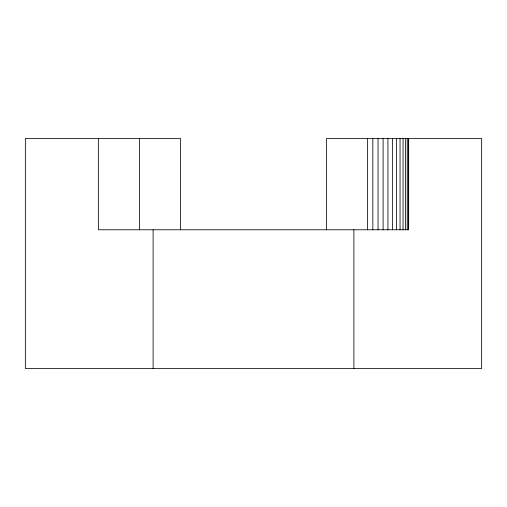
<?xml version="1.0" encoding="UTF-8"?>
<svg xmlns="http://www.w3.org/2000/svg" width="507" height="507" viewBox="0 0 507 507"><rect width="100%" height="100%" fill="white"/><g stroke="black" fill="none" stroke-linecap="round" stroke-linejoin="round"><path stroke-width="0.76" d="M408.642 138.512L408.642 229.772L98.358 229.772L98.358 138.512M408.287 138.512L408.287 229.772M407.222 138.512L407.222 229.772M405.467 138.512L405.467 229.772M403.059 138.512L403.059 229.772M400.042 138.512L400.042 229.772M396.468 138.512L396.468 229.772M392.405 138.512L392.405 229.772M387.925 138.512L387.925 229.772M383.108 138.512L383.108 229.772M378.051 138.512L378.051 229.772M372.841 138.512L372.841 229.772M367.575 138.512L367.575 229.772M353.886 229.772L353.886 368.488M326.508 229.772L326.508 138.512L481.65 138.512L481.65 368.488L25.35 368.488L25.35 138.512L180.492 138.512L180.492 229.772M153.114 229.772L153.114 368.488M139.425 138.512L139.425 229.772"/></g></svg>
